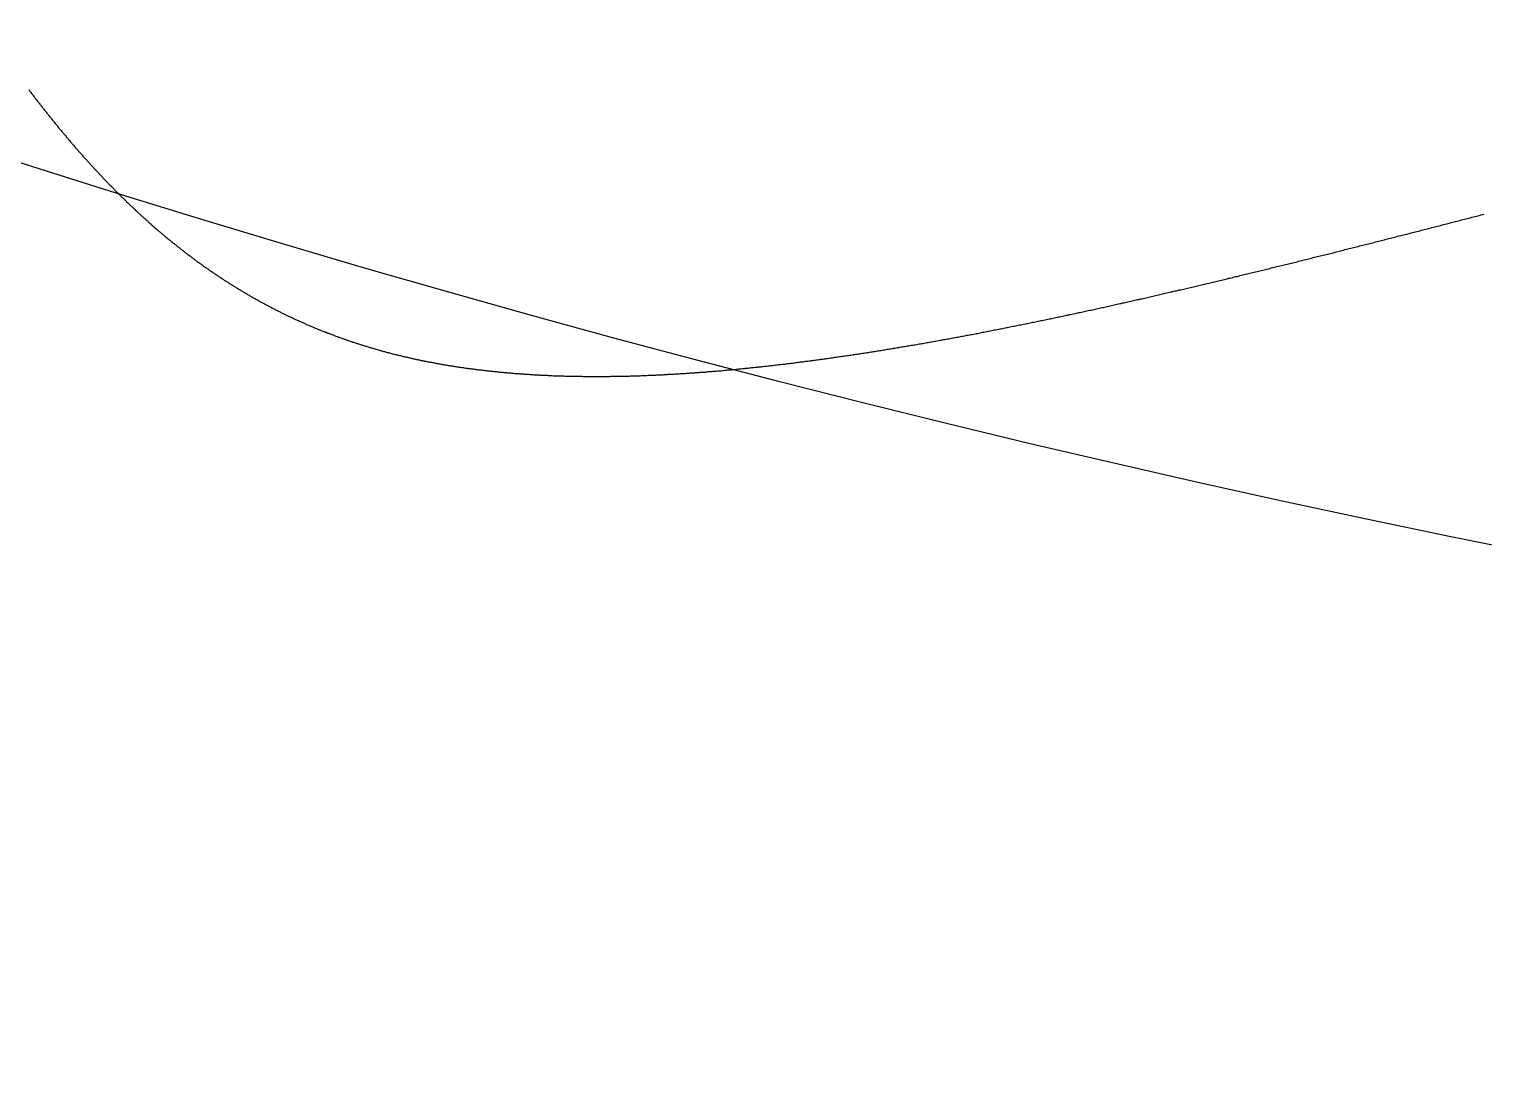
# Model space of a CAD drawing. Header units: millimetres. Extents: x 88 to 97873, y 32 to 55088.
# Drawn here: x 48643.926 to 48645.123, y 5017.382 to 5018.236 of the extents above; entities that cross this region are included whole.
import ezdxf

# ---------------------------------------------------------------- set-up
doc = ezdxf.new("R2010")
doc.units = ezdxf.units.MM
doc.header["$LTSCALE"] = 0.3

msp = doc.modelspace()

# ---------------------------------------------------------------- hatches: boundary and pattern name
h = msp.add_hatch()
h.set_pattern_fill('ANSI35', color=256, scale=20, angle=43)
h.paths.add_polyline_path([(48635.9824, 5029.0009, -1), (48658.8105, 5029.0009, -0.330565), (48650.7015, 5018.0758), (48650.7465, 5018.1201), (48650.7874, 5018.1683), (48650.8246, 5018.2187), (48650.8591, 5018.2706), (48650.8916, 5018.3237), (48650.9225, 5018.3773), (48650.9519, 5018.4301), (48650.9796, 5018.4812), (48651.0033, 5018.5256), (48651.0498, 5018.6129), (48651.0837, 5018.6766), (48651.1164, 5018.7384), (48651.1485, 5018.7995), (48651.1799, 5018.86), (48651.2109, 5018.9204), (48651.2415, 5018.9807), (48651.2717, 5019.041), (48651.3015, 5019.1016), (48651.3309, 5019.1625), (48651.3598, 5019.2235), (48651.3881, 5019.2845), (48651.4157, 5019.3455), (48651.4428, 5019.4069), (48651.4693, 5019.4687), (48651.4952, 5019.5309), (48651.5203, 5019.5933), (48651.5446, 5019.656), (48651.5678, 5019.7185), (48651.5901, 5019.7813), (48651.6115, 5019.8444), (48651.6319, 5019.908), (48651.6513, 5019.9716), (48651.6697, 5020.0353), (48651.6871, 5020.0994), (48651.7036, 5020.1632), (48651.7191, 5020.2269), (48651.7337, 5020.2905), (48651.7476, 5020.3547), (48651.761, 5020.4198), (48651.7737, 5020.4849), (48651.7857, 5020.5502), (48651.7971, 5020.6155), (48651.808, 5020.681), (48651.8184, 5020.7465), (48651.8283, 5020.812), (48651.8378, 5020.8775), (48651.8469, 5020.9429), (48651.8557, 5021.0082), (48651.864, 5021.0732), (48651.8721, 5021.1379), (48651.8801, 5021.2035), (48651.8881, 5021.2718), (48651.8958, 5021.34), (48651.9032, 5021.4086), (48651.9101, 5021.4763), (48651.9166, 5021.5439), (48651.9226, 5021.6113), (48651.9281, 5021.6784), (48651.933, 5021.746), (48651.9374, 5021.8142), (48651.9411, 5021.8827), (48651.9441, 5021.9503), (48651.9463, 5022.017), (48651.9477, 5022.0838), (48651.9482, 5022.1505), (48651.9479, 5022.2183), (48651.9464, 5022.287), (48651.9439, 5022.3554), (48651.9403, 5022.4233), (48651.9353, 5022.4907), (48651.929, 5022.5585), (48651.9211, 5022.6266), (48651.9117, 5022.6939), (48651.9004, 5022.7611), (48651.8872, 5022.8282), (48651.8721, 5022.8938), (48651.8548, 5022.9591), (48651.835, 5023.0235), (48651.8126, 5023.0871), (48651.787, 5023.1504), (48651.7583, 5023.2122), (48651.7263, 5023.2723), (48651.6908, 5023.3301), (48651.6521, 5023.3848), (48651.6101, 5023.4366), (48651.5651, 5023.4856), (48651.5171, 5023.5317), (48651.4669, 5023.5744), (48651.415, 5023.6141), (48651.3605, 5023.6513), (48651.3045, 5023.6857), (48651.2472, 5023.7175), (48651.1887, 5023.7468), (48651.1292, 5023.7739), (48651.068, 5023.7992), (48651.006, 5023.8224), (48650.9435, 5023.8437), (48650.8806, 5023.8633), (48650.8175, 5023.8813), (48650.7531, 5023.898), (48650.6887, 5023.9133), (48650.6244, 5023.9272), (48650.5592, 5023.9402), (48650.4942, 5023.952), (48650.4296, 5023.9628), (48650.3643, 5023.9729), (48650.2984, 5023.9822), (48650.2331, 5023.9906), (48650.1685, 5023.9983), (48650.1035, 5024.0055), (48650.0381, 5024.0122), (48649.9724, 5024.0184), (48649.9065, 5024.0242), (48649.8415, 5024.0296), (48649.7759, 5024.0347), (48649.7092, 5024.0395), (48649.6426, 5024.0441), (48649.5759, 5024.0485), (48649.5091, 5024.0525), (48649.4422, 5024.0563), (48649.3752, 5024.0599), (48649.3081, 5024.0632), (48649.2409, 5024.0664), (48649.1736, 5024.0693), (48649.1063, 5024.0719), (48649.0388, 5024.0744), (48648.9713, 5024.0767), (48648.9037, 5024.0788), (48648.8373, 5024.0807), (48648.772, 5024.0824), (48648.7066, 5024.084), (48648.6412, 5024.0854), (48648.5757, 5024.0866), (48648.5102, 5024.0878), (48648.4446, 5024.0888), (48648.379, 5024.0897), (48648.3133, 5024.0905), (48648.2476, 5024.0911), (48648.1819, 5024.0917), (48648.1161, 5024.0922), (48648.0503, 5024.0927), (48647.9845, 5024.093), (48647.9498, 5024.0932), (48647.9474, 5024.0932), (48647.9449, 5024.0932), (48647.9425, 5024.0932), (48647.94, 5024.0932), (48647.9376, 5024.0932), (48647.9352, 5024.0932), (48647.9327, 5024.0932), (48647.9303, 5024.0932), (48647.9278, 5024.0932), (48647.9254, 5024.0933), (48647.9229, 5024.0933), (48647.9205, 5024.0933), (48647.9181, 5024.0933), (48647.9156, 5024.0933), (48647.9132, 5024.0933), (48647.9107, 5024.0933), (48647.9083, 5024.0933), (48647.9059, 5024.0933), (48647.9034, 5024.0933), (48647.901, 5024.0933), (48647.8985, 5024.0934), (48647.8961, 5024.0934), (48647.8937, 5024.0934), (48647.8912, 5024.0934), (48647.8888, 5024.0934), (48647.8863, 5024.0934), (48647.8839, 5024.0934), (48647.8815, 5024.0934), (48647.879, 5024.0934), (48647.8766, 5024.0934), (48647.8741, 5024.0934), (48647.8717, 5024.0934), (48647.8692, 5024.0935), (48647.8668, 5024.0935), (48647.8644, 5024.0935), (48647.8619, 5024.0935), (48647.8595, 5024.0935), (48647.857, 5024.0935), (48647.8546, 5024.0935), (48647.8522, 5024.0935), (48647.8497, 5024.0935), (48647.8473, 5024.0935), (48647.8448, 5024.0935), (48647.8424, 5024.0935), (48647.8399, 5024.0935), (48647.8375, 5024.0935), (48647.8351, 5024.0936), (48647.8326, 5024.0936), (48647.8302, 5024.0936), (48647.8277, 5024.0936), (48647.8253, 5024.0936), (48647.8229, 5024.0936), (48647.8204, 5024.0936), (48647.818, 5024.0936), (48647.8155, 5024.0936), (48647.8131, 5024.0936), (48647.8106, 5024.0936), (48647.8082, 5024.0936), (48647.8058, 5024.0936), (48647.8033, 5024.0936), (48647.8009, 5024.0936), (48647.7984, 5024.0936), (48647.796, 5024.0937), (48647.7936, 5024.0937), (48647.7911, 5024.0937), (48647.7887, 5024.0937), (48647.7862, 5024.0937), (48647.7838, 5024.0937), (48647.7813, 5024.0937), (48647.7789, 5024.0937), (48647.7765, 5024.0937), (48647.774, 5024.0937), (48647.7716, 5024.0937), (48647.7691, 5024.0937), (48647.7667, 5024.0937), (48647.7642, 5024.0937), (48647.7618, 5024.0937), (48647.7594, 5024.0937), (48647.7569, 5024.0937), (48647.7545, 5024.0937), (48647.752, 5024.0937), (48647.7496, 5024.0937), (48647.7471, 5024.0938), (48647.7447, 5024.0938), (48647.7423, 5024.0938), (48647.7398, 5024.0938), (48647.7374, 5024.0938), (48647.7349, 5024.0938), (48647.7325, 5024.0938), (48647.73, 5024.0938), (48647.7276, 5024.0938), (48647.7252, 5024.0938), (48647.7227, 5024.0938), (48647.7203, 5024.0938), (48647.7178, 5024.0938), (48647.7154, 5024.0938), (48647.7129, 5024.0938), (48647.7105, 5024.0938), (48647.7081, 5024.0938), (48647.7056, 5024.0938), (48647.7032, 5024.0938), (48647.7007, 5024.0938), (48647.6983, 5024.0938), (48647.6958, 5024.0938), (48647.6934, 5024.0938), (48647.691, 5024.0938), (48647.6885, 5024.0938), (48647.6861, 5024.0938), (48647.6836, 5024.0938), (48647.6812, 5024.0939), (48647.6787, 5024.0939), (48647.6763, 5024.0939), (48647.6739, 5024.0939), (48647.6714, 5024.0939), (48647.669, 5024.0939), (48647.6665, 5024.0939), (48647.6641, 5024.0939), (48647.6616, 5024.0939), (48647.6592, 5024.0939), (48647.6568, 5024.0939), (48647.6543, 5024.0939), (48647.6519, 5024.0939), (48647.6494, 5024.0939), (48647.647, 5024.0939), (48647.6445, 5024.0939), (48647.6421, 5024.0939), (48647.6396, 5024.0939), (48647.6372, 5024.0939), (48647.6348, 5024.0939), (48647.6323, 5024.0939), (48647.6299, 5024.0939), (48647.6274, 5024.0939), (48647.625, 5024.0939), (48647.6225, 5024.0939), (48647.6201, 5024.0939), (48647.6177, 5024.0939), (48647.6152, 5024.0939), (48647.6128, 5024.0939), (48647.6103, 5024.0939), (48647.6079, 5024.0939), (48647.6054, 5024.0939), (48647.603, 5024.0939), (48647.6006, 5024.0939), (48647.5981, 5024.0939), (48647.5957, 5024.0939), (48647.5932, 5024.0939), (48647.5908, 5024.0939), (48647.5883, 5024.0939), (48647.5859, 5024.0939), (48647.5834, 5024.0939), (48647.581, 5024.0939), (48647.5786, 5024.0939), (48647.5761, 5024.0939), (48647.5737, 5024.0939), (48647.5712, 5024.0939), (48647.5688, 5024.0939), (48647.5663, 5024.0939), (48647.5639, 5024.094), (48647.5614, 5024.094), (48647.559, 5024.094), (48647.5566, 5024.094), (48647.5541, 5024.094), (48647.5517, 5024.094), (48647.5492, 5024.094), (48647.5468, 5024.094), (48647.5443, 5024.094), (48647.5419, 5024.094), (48647.5395, 5024.094), (48647.537, 5024.094), (48647.5346, 5024.094), (48647.5321, 5024.094), (48647.5297, 5024.094), (48647.5272, 5024.094), (48647.5248, 5024.094), (48647.5223, 5024.094), (48647.5199, 5024.094), (48647.5175, 5024.094), (48647.515, 5024.094), (48647.5126, 5024.094), (48647.5101, 5024.094), (48647.5077, 5024.094), (48647.5052, 5024.094), (48647.5028, 5024.094), (48647.5003, 5024.094), (48647.4979, 5024.094), (48647.4955, 5024.094), (48647.493, 5024.094), (48647.4906, 5024.094), (48647.4881, 5024.094), (48647.4857, 5024.094), (48647.4832, 5024.094), (48647.4808, 5024.094), (48647.4783, 5024.094), (48647.4759, 5024.094), (48647.4735, 5024.094), (48647.471, 5024.094), (48647.4686, 5024.094), (48647.4661, 5024.094), (48647.4637, 5024.094), (48647.4612, 5024.094), (48647.4588, 5024.094), (48647.4563, 5024.094), (48647.4539, 5024.094), (48647.4515, 5024.094), (48647.449, 5024.094), (48647.4466, 5024.094), (48647.4441, 5024.094), (48647.4417, 5024.094), (48647.4392, 5024.094), (48647.4368, 5024.094), (48647.4343, 5024.094), (48647.4319, 5024.094), (48647.4295, 5024.094), (48647.427, 5024.094), (48647.4246, 5024.094), (48647.4221, 5024.094), (48647.4197, 5024.094), (48647.4172, 5024.094), (48647.4148, 5024.094), (48647.4124, 5024.094), (48647.4099, 5024.094), (48647.4075, 5024.094), (48647.405, 5024.094), (48647.4026, 5024.094), (48647.4001, 5024.094), (48647.3977, 5024.094), (48647.3952, 5024.094), (48647.3928, 5024.094), (48647.3904, 5024.094), (48647.3879, 5024.094), (48647.3855, 5024.094), (48647.383, 5024.094), (48647.3806, 5024.094), (48647.3781, 5024.094), (48647.3757, 5024.094), (48647.3732, 5024.094), (48647.3708, 5024.094), (48647.3684, 5024.094), (48647.3659, 5024.094), (48647.3635, 5024.094), (48647.361, 5024.094), (48647.3586, 5024.094), (48647.3561, 5024.094), (48647.3537, 5024.094), (48647.3512, 5024.094), (48647.3488, 5024.094), (48647.3464, 5024.094), (48647.3439, 5024.094), (48647.3415, 5024.094), (48647.339, 5024.094), (48647.3366, 5024.094), (48647.3341, 5024.094), (48647.3317, 5024.094), (48647.3292, 5024.094), (48647.3268, 5024.094), (48647.3244, 5024.094), (48647.3219, 5024.094), (48647.3195, 5024.094), (48647.317, 5024.094), (48647.3146, 5024.094), (48647.3121, 5024.094), (48647.3097, 5024.094), (48647.3072, 5024.094), (48647.3048, 5024.094), (48647.3024, 5024.094), (48647.2999, 5024.094), (48647.2975, 5024.094), (48647.295, 5024.094), (48647.2926, 5024.094), (48647.2901, 5024.094), (48647.2877, 5024.094), (48647.2852, 5024.094), (48647.2828, 5024.094), (48647.2804, 5024.094), (48647.2779, 5024.094), (48647.2755, 5024.094), (48647.273, 5024.094), (48647.2706, 5024.094), (48647.2681, 5024.094), (48647.2657, 5024.094), (48647.2632, 5024.094), (48647.2608, 5024.094), (48647.2584, 5024.094), (48647.2559, 5024.094), (48647.2535, 5024.094), (48647.251, 5024.094), (48647.2486, 5024.094), (48647.2461, 5024.094), (48647.2437, 5024.094), (48647.2412, 5024.094), (48647.2388, 5024.094), (48647.2364, 5024.094), (48647.2339, 5024.094), (48647.2315, 5024.094), (48647.229, 5024.094), (48647.2266, 5024.094), (48647.2241, 5024.094), (48647.2217, 5024.094), (48647.2192, 5024.094), (48647.2168, 5024.094), (48647.2144, 5024.094), (48647.2119, 5024.094), (48647.2095, 5024.094), (48647.207, 5024.094), (48647.2046, 5024.094), (48647.2021, 5024.094), (48647.1997, 5024.094), (48647.1972, 5024.094), (48647.1948, 5024.094), (48647.1924, 5024.094), (48647.1899, 5024.094), (48647.1875, 5024.094), (48647.185, 5024.094), (48647.1826, 5024.094), (48647.1801, 5024.094), (48647.1777, 5024.094), (48647.1753, 5024.094), (48647.1728, 5024.094), (48647.1704, 5024.094), (48647.1679, 5024.094), (48647.1655, 5024.094), (48647.163, 5024.094), (48647.1606, 5024.0939), (48647.1581, 5024.0939), (48647.1557, 5024.0939), (48647.1533, 5024.0939), (48647.1508, 5024.0939), (48647.1484, 5024.0939), (48647.1459, 5024.0939), (48647.1435, 5024.0939), (48647.141, 5024.0939), (48647.1386, 5024.0939), (48647.1361, 5024.0939), (48647.1337, 5024.0939), (48647.1313, 5024.0939), (48647.1288, 5024.0939), (48647.1264, 5024.0939), (48647.1239, 5024.0939), (48647.1215, 5024.0939), (48647.119, 5024.0939), (48647.1166, 5024.0939), (48647.1142, 5024.0939), (48647.1117, 5024.0939), (48647.1093, 5024.0939), (48647.1068, 5024.0939), (48647.1044, 5024.0939), (48647.1019, 5024.0939), (48647.0995, 5024.0939), (48647.097, 5024.0939), (48647.0946, 5024.0939), (48647.0922, 5024.0939), (48647.0897, 5024.0939), (48647.0873, 5024.0939), (48647.0848, 5024.0939), (48647.0824, 5024.0939), (48647.0799, 5024.0939), (48647.0775, 5024.0939), (48647.0751, 5024.0939), (48647.0726, 5024.0939), (48647.0702, 5024.0939), (48647.0677, 5024.0939), (48647.0653, 5024.0939), (48647.0628, 5024.0939), (48647.0604, 5024.0939), (48647.058, 5024.0939), (48647.0555, 5024.0939), (48647.0531, 5024.0939), (48647.0506, 5024.0939), (48647.0482, 5024.0939), (48647.0457, 5024.0939), (48647.0433, 5024.0938), (48647.0409, 5024.0938), (48647.0384, 5024.0938), (48647.036, 5024.0938), (48647.0335, 5024.0938), (48647.0311, 5024.0938), (48647.0286, 5024.0938), (48647.0262, 5024.0938), (48647.0237, 5024.0938), (48647.0213, 5024.0938), (48647.0189, 5024.0938), (48647.0164, 5024.0938), (48647.014, 5024.0938), (48647.0115, 5024.0938), (48647.0091, 5024.0938), (48647.0066, 5024.0938), (48647.0042, 5024.0938), (48647.0018, 5024.0938), (48646.9993, 5024.0938), (48646.9969, 5024.0938), (48646.9944, 5024.0938), (48646.992, 5024.0938), (48646.9895, 5024.0938), (48646.9871, 5024.0938), (48646.9847, 5024.0938), (48646.9822, 5024.0938), (48646.9798, 5024.0938), (48646.9773, 5024.0937), (48646.9749, 5024.0937), (48646.9725, 5024.0937), (48646.97, 5024.0937), (48646.9676, 5024.0937), (48646.9651, 5024.0937), (48646.9627, 5024.0937), (48646.9602, 5024.0937), (48646.9578, 5024.0937), (48646.9554, 5024.0937), (48646.9529, 5024.0937), (48646.9505, 5024.0937), (48646.948, 5024.0937), (48646.9456, 5024.0937), (48646.9431, 5024.0937), (48646.9407, 5024.0937), (48646.9383, 5024.0937), (48646.9358, 5024.0937), (48646.9334, 5024.0937), (48646.9309, 5024.0937), (48646.9285, 5024.0936), (48646.926, 5024.0936), (48646.9236, 5024.0936), (48646.9212, 5024.0936), (48646.9187, 5024.0936), (48646.9163, 5024.0936), (48646.9138, 5024.0936), (48646.9114, 5024.0936), (48646.909, 5024.0936), (48646.9065, 5024.0936), (48646.9041, 5024.0936), (48646.9016, 5024.0936), (48646.8992, 5024.0936), (48646.8967, 5024.0936), (48646.8943, 5024.0936), (48646.8919, 5024.0936), (48646.8894, 5024.0935), (48646.887, 5024.0935), (48646.8845, 5024.0935), (48646.8821, 5024.0935), (48646.8797, 5024.0935), (48646.8772, 5024.0935), (48646.8748, 5024.0935), (48646.8723, 5024.0935), (48646.8699, 5024.0935), (48646.8674, 5024.0935), (48646.865, 5024.0935), (48646.8626, 5024.0935), (48646.8601, 5024.0935), (48646.8577, 5024.0935), (48646.8552, 5024.0934), (48646.8528, 5024.0934), (48646.8504, 5024.0934), (48646.8479, 5024.0934), (48646.8455, 5024.0934), (48646.843, 5024.0934), (48646.8406, 5024.0934), (48646.8381, 5024.0934), (48646.8357, 5024.0934), (48646.8333, 5024.0934), (48646.8308, 5024.0934), (48646.8284, 5024.0934), (48646.8259, 5024.0933), (48646.8235, 5024.0933), (48646.8211, 5024.0933), (48646.8186, 5024.0933), (48646.8162, 5024.0933), (48646.8137, 5024.0933), (48646.8113, 5024.0933), (48646.8089, 5024.0933), (48646.8064, 5024.0933), (48646.7704, 5024.0931), (48646.7021, 5024.0928), (48646.6339, 5024.0924), (48646.5657, 5024.0919), (48646.4975, 5024.0913), (48646.4294, 5024.0906), (48646.3613, 5024.0898), (48646.2932, 5024.0889), (48646.2252, 5024.0879), (48646.1573, 5024.0867), (48646.0894, 5024.0854), (48646.0215, 5024.084), (48645.9537, 5024.0824), (48645.886, 5024.0806), (48645.8184, 5024.0787), (48645.7508, 5024.0766), (48645.6833, 5024.0743), (48645.6158, 5024.0718), (48645.5485, 5024.0691), (48645.4812, 5024.0661), (48645.4141, 5024.063), (48645.347, 5024.0597), (48645.28, 5024.0561), (48645.2131, 5024.0522), (48645.1463, 5024.0482), (48645.0796, 5024.0438), (48645.013, 5024.0392), (48644.945, 5024.0342), (48644.8759, 5024.0288), (48644.8075, 5024.0231), (48644.7392, 5024.017), (48644.6713, 5024.0104), (48644.6036, 5024.0034), (48644.5364, 5023.9958), (48644.4697, 5023.9876), (48644.4022, 5023.9786), (48644.3343, 5023.9686), (48644.2671, 5023.9579), (48644.2007, 5023.9463), (48644.1339, 5023.9336), (48644.067, 5023.9197), (48644.0011, 5023.9046), (48643.9352, 5023.8882), (48643.8696, 5023.8701), (48643.8042, 5023.8504), (48643.7393, 5023.8289), (48643.676, 5023.8058), (48643.6133, 5023.7806), (48643.5516, 5023.7531), (48643.4909, 5023.7234), (48643.4315, 5023.691), (48643.3736, 5023.6559), (48643.3173, 5023.6179), (48643.2636, 5023.5773), (48643.2126, 5023.5341), (48643.1645, 5023.4882), (48643.1192, 5023.4394), (48643.0771, 5023.3877), (48643.0387, 5023.3339), (48643.0039, 5023.278), (48642.9725, 5023.2199), (48642.9442, 5023.1603), (48642.9189, 5023.0992), (48642.8964, 5023.037), (48642.8765, 5022.9738), (48642.8589, 5022.91), (48642.8436, 5022.8457), (48642.8303, 5022.7811), (48642.8188, 5022.7164), (48642.8092, 5022.6517), (48642.8009, 5022.5861), (48642.7941, 5022.5197), (48642.7887, 5022.4537), (48642.7846, 5022.3882), (48642.7816, 5022.3224), (48642.7797, 5022.2561), (48642.7788, 5022.1896), (48642.7788, 5022.1229), (48642.7797, 5022.0562), (48642.7815, 5021.9894), (48642.784, 5021.9228), (48642.7872, 5021.8563), (48642.791, 5021.7902), (48642.7954, 5021.7245), (48642.8004, 5021.6593), (48642.8058, 5021.5936), (48642.8118, 5021.5274), (48642.8182, 5021.4622), (48642.825, 5021.3968), (48642.8321, 5021.3315), (48642.8393, 5021.2675), (48642.8471, 5021.2015), (48642.8553, 5021.134), (48642.8637, 5021.0665), (48642.8724, 5020.9998), (48642.8814, 5020.9329), (48642.8907, 5020.866), (48642.9005, 5020.7991), (48642.9107, 5020.7322), (48642.9214, 5020.6655), (48642.9327, 5020.5988), (48642.9445, 5020.5324), (48642.9569, 5020.466), (48642.9699, 5020.3999), (48642.9837, 5020.3339), (48642.9983, 5020.268), (48643.0136, 5020.2028), (48643.0297, 5020.1382), (48643.0467, 5020.0735), (48643.0647, 5020.0092), (48643.0836, 5019.9452), (48643.1035, 5019.8812), (48643.1243, 5019.8179), (48643.1461, 5019.7549), (48643.1685, 5019.6929), (48643.1917, 5019.6315), (48643.2158, 5019.5702), (48643.2407, 5019.5091), (48643.2663, 5019.4483), (48643.2925, 5019.3878), (48643.3192, 5019.3277), (48643.3464, 5019.2681), (48643.3739, 5019.209), (48643.402, 5019.15), (48643.4306, 5019.0911), (48643.4596, 5019.0323), (48643.4888, 5018.9739), (48643.5183, 5018.9158), (48643.5479, 5018.8583), (48643.5774, 5018.8015), (48643.6071, 5018.7449), (48643.6364, 5018.6895), (48643.6645, 5018.6365), (48643.6802, 5018.607), (48643.6807, 5018.6061), (48643.6812, 5018.6051), (48643.6818, 5018.6041), (48643.7131, 5018.5453), (48643.7512, 5018.4741), (48643.7865, 5018.4092), (48643.822, 5018.3464), (48643.8585, 5018.2853), (48643.897, 5018.2261), (48643.9384, 5018.1695), (48643.9832, 5018.1169), (48643.9952, 5018.1053, -0.328122)])

# ---------------------------------------------------------------- linework, layer by layer
msp.add_lwpolyline([(48643.926, 5018.1867), (48643.9265, 5018.1861), (48643.9269, 5018.1854), (48643.9274, 5018.1848), (48643.9279, 5018.1842), (48643.9284, 5018.1835), (48643.9289, 5018.1829), (48643.9293, 5018.1823), (48643.9298, 5018.1816), (48643.9303, 5018.181), (48643.9308, 5018.1804), (48643.9313, 5018.1797), (48643.9317, 5018.1791), (48643.9322, 5018.1785), (48643.9327, 5018.1779), (48643.9332, 5018.1772), (48643.9337, 5018.1766), (48643.9342, 5018.176), (48643.9346, 5018.1754), (48643.9351, 5018.1747), (48643.9356, 5018.1741), (48643.9361, 5018.1735), (48643.9366, 5018.1729), (48643.9371, 5018.1722), (48643.9376, 5018.1716), (48643.938, 5018.171), (48643.9385, 5018.1704), (48643.939, 5018.1698), (48643.9395, 5018.1692), (48643.94, 5018.1685), (48643.9405, 5018.1679), (48643.941, 5018.1673), (48643.9414, 5018.1667), (48643.9419, 5018.1661), (48643.9424, 5018.1655), (48643.9429, 5018.1649), (48643.9434, 5018.1643), (48643.9439, 5018.1636), (48643.9444, 5018.163), (48643.9449, 5018.1624), (48643.9454, 5018.1618), (48643.9458, 5018.1612), (48643.9463, 5018.1606), (48643.9468, 5018.16), (48643.9473, 5018.1594), (48643.9478, 5018.1588), (48643.9483, 5018.1582), (48643.9488, 5018.1576), (48643.9493, 5018.157), (48643.9498, 5018.1564), (48643.9503, 5018.1558), (48643.9507, 5018.1552), (48643.9512, 5018.1546), (48643.9517, 5018.154), (48643.9522, 5018.1534), (48643.9527, 5018.1528), (48643.9532, 5018.1522), (48643.9537, 5018.1516), (48643.9542, 5018.151), (48643.9547, 5018.1504), (48643.9552, 5018.1498), (48643.9557, 5018.1493), (48643.9562, 5018.1487), (48643.9567, 5018.1481), (48643.9572, 5018.1475), (48643.9577, 5018.1469), (48643.9582, 5018.1463), (48643.9587, 5018.1457), (48643.9591, 5018.1451), (48643.9596, 5018.1446), (48643.9601, 5018.144), (48643.9606, 5018.1434), (48643.9611, 5018.1428), (48643.9616, 5018.1422), (48643.9621, 5018.1417), (48643.9626, 5018.1411), (48643.9631, 5018.1405), (48643.9636, 5018.1399), (48643.9641, 5018.1393), (48643.9646, 5018.1388), (48643.9651, 5018.1382), (48643.9656, 5018.1376), (48643.9661, 5018.137), (48643.9666, 5018.1365), (48643.9671, 5018.1359), (48643.9676, 5018.1353), (48643.9681, 5018.1348), (48643.9686, 5018.1342), (48643.9691, 5018.1336), (48643.9696, 5018.1331), (48643.9701, 5018.1325), (48643.9706, 5018.1319), (48643.9711, 5018.1314), (48643.9716, 5018.1308), (48643.9721, 5018.1302), (48643.9727, 5018.1297), (48643.9732, 5018.1291), (48643.9737, 5018.1285), (48643.9742, 5018.128), (48643.9747, 5018.1274), (48643.9752, 5018.1269), (48643.9757, 5018.1263), (48643.9762, 5018.1257), (48643.9767, 5018.1252), (48643.9772, 5018.1246), (48643.9777, 5018.1241), (48643.9782, 5018.1235), (48643.9787, 5018.123), (48643.9792, 5018.1224), (48643.9797, 5018.1219), (48643.9802, 5018.1213), (48643.9808, 5018.1208), (48643.9813, 5018.1202), (48643.9818, 5018.1197), (48643.9823, 5018.1191), (48643.9828, 5018.1186), (48643.9833, 5018.118), (48643.9838, 5018.1175), (48643.9843, 5018.1169), (48643.9848, 5018.1164), (48643.9853, 5018.1158), (48643.9859, 5018.1153), (48643.9864, 5018.1148), (48643.9869, 5018.1142), (48643.9874, 5018.1137), (48643.9879, 5018.1131), (48643.9884, 5018.1126), (48643.9889, 5018.1121), (48643.9895, 5018.1115), (48643.99, 5018.111), (48643.9905, 5018.1105), (48643.991, 5018.1099), (48643.9915, 5018.1094), (48643.992, 5018.1089), (48643.9925, 5018.1083), (48643.9931, 5018.1078), (48643.9936, 5018.1073), (48643.9941, 5018.1067), (48643.9946, 5018.1062), (48643.9951, 5018.1057), (48643.9957, 5018.1052), (48643.9962, 5018.1046), (48643.9967, 5018.1041), (48643.9972, 5018.1036), (48643.9977, 5018.1031), (48643.9983, 5018.1025), (48643.9988, 5018.102), (48643.9993, 5018.1015), (48643.9998, 5018.101), (48644.0003, 5018.1005), (48644.0009, 5018.0999), (48644.0014, 5018.0994), (48644.0019, 5018.0989), (48644.0024, 5018.0984), (48644.003, 5018.0979), (48644.0035, 5018.0974), (48644.004, 5018.0969), (48644.0045, 5018.0963), (48644.0051, 5018.0958), (48644.0056, 5018.0953), (48644.0061, 5018.0948), (48644.0066, 5018.0943), (48644.0072, 5018.0938), (48644.0077, 5018.0933), (48644.0082, 5018.0928), (48644.0087, 5018.0923), (48644.0093, 5018.0918), (48644.0098, 5018.0913), (48644.0103, 5018.0908), (48644.0109, 5018.0903), (48644.0114, 5018.0898), (48644.0119, 5018.0893), (48644.0124, 5018.0888), (48644.013, 5018.0883), (48644.0135, 5018.0878), (48644.014, 5018.0873), (48644.0146, 5018.0868), (48644.0151, 5018.0863), (48644.0156, 5018.0858), (48644.0162, 5018.0853), (48644.0167, 5018.0848), (48644.0172, 5018.0843), (48644.0178, 5018.0838), (48644.0183, 5018.0833), (48644.0188, 5018.0828), (48644.0194, 5018.0823), (48644.0199, 5018.0819), (48644.0204, 5018.0814), (48644.021, 5018.0809), (48644.0215, 5018.0804), (48644.0221, 5018.0799), (48644.0226, 5018.0794), (48644.0231, 5018.0789), (48644.0237, 5018.0785), (48644.0242, 5018.078), (48644.0247, 5018.0775), (48644.0253, 5018.077), (48644.0258, 5018.0765), (48644.0264, 5018.0761), (48644.0269, 5018.0756), (48644.0275, 5018.0751), (48644.028, 5018.0746), (48644.0285, 5018.0742), (48644.0291, 5018.0737), (48644.0296, 5018.0732), (48644.0302, 5018.0727), (48644.0307, 5018.0723), (48644.0313, 5018.0718), (48644.0318, 5018.0713), (48644.0323, 5018.0709), (48644.0329, 5018.0704), (48644.0334, 5018.0699), (48644.034, 5018.0695), (48644.0345, 5018.069), (48644.0351, 5018.0685), (48644.0356, 5018.0681), (48644.0362, 5018.0676), (48644.0367, 5018.0671), (48644.0373, 5018.0667), (48644.0378, 5018.0662), (48644.0384, 5018.0658), (48644.0389, 5018.0653), (48644.0395, 5018.0648), (48644.04, 5018.0644), (48644.0406, 5018.0639), (48644.0411, 5018.0635), (48644.0417, 5018.063), (48644.0422, 5018.0626), (48644.0428, 5018.0621), (48644.0433, 5018.0617), (48644.0439, 5018.0612), (48644.0445, 5018.0608), (48644.045, 5018.0603), (48644.0456, 5018.0599), (48644.0461, 5018.0594), (48644.0467, 5018.059), (48644.0472, 5018.0585), (48644.0478, 5018.0581), (48644.0484, 5018.0576), (48644.0489, 5018.0572), (48644.0495, 5018.0568), (48644.05, 5018.0563), (48644.0506, 5018.0559), (48644.0511, 5018.0554), (48644.0517, 5018.055), (48644.0523, 5018.0546), (48644.0528, 5018.0541), (48644.0534, 5018.0537), (48644.054, 5018.0533), (48644.0545, 5018.0528), (48644.0551, 5018.0524), (48644.0556, 5018.052), (48644.0562, 5018.0515), (48644.0568, 5018.0511), (48644.0573, 5018.0507), (48644.0579, 5018.0502), (48644.0585, 5018.0498), (48644.059, 5018.0494), (48644.0596, 5018.049), (48644.0602, 5018.0485), (48644.0607, 5018.0481), (48644.0613, 5018.0477), (48644.0619, 5018.0473), (48644.0625, 5018.0468), (48644.063, 5018.0464), (48644.0636, 5018.046), (48644.0642, 5018.0456), (48644.0647, 5018.0452), (48644.0653, 5018.0447), (48644.0659, 5018.0443), (48644.0665, 5018.0439), (48644.067, 5018.0435), (48644.0676, 5018.0431), (48644.0682, 5018.0427), (48644.0688, 5018.0423), (48644.0693, 5018.0418), (48644.0699, 5018.0414), (48644.0705, 5018.041), (48644.0711, 5018.0406), (48644.0716, 5018.0402), (48644.0722, 5018.0398), (48644.0728, 5018.0394), (48644.0734, 5018.039), (48644.074, 5018.0386), (48644.0745, 5018.0382), (48644.0751, 5018.0378), (48644.0757, 5018.0374), (48644.0763, 5018.037), (48644.0769, 5018.0366), (48644.0775, 5018.0362), (48644.078, 5018.0358), (48644.0786, 5018.0354), (48644.0792, 5018.035), (48644.0798, 5018.0346), (48644.0804, 5018.0342), (48644.081, 5018.0338), (48644.0815, 5018.0334), (48644.0821, 5018.033), (48644.0827, 5018.0326), (48644.0833, 5018.0322), (48644.0839, 5018.0319), (48644.0845, 5018.0315), (48644.0851, 5018.0311), (48644.0857, 5018.0307), (48644.0863, 5018.0303), (48644.0869, 5018.0299), (48644.0874, 5018.0295), (48644.088, 5018.0292), (48644.0886, 5018.0288), (48644.0892, 5018.0284), (48644.0898, 5018.028), (48644.0904, 5018.0276), (48644.091, 5018.0273), (48644.0916, 5018.0269), (48644.0922, 5018.0265), (48644.0928, 5018.0261), (48644.0934, 5018.0257), (48644.094, 5018.0254), (48644.0946, 5018.025), (48644.0952, 5018.0246), (48644.0958, 5018.0243), (48644.0964, 5018.0239), (48644.097, 5018.0235), (48644.0976, 5018.0231), (48644.0982, 5018.0228), (48644.0988, 5018.0224), (48644.0994, 5018.022), (48644.1, 5018.0217), (48644.1006, 5018.0213), (48644.1012, 5018.021), (48644.1018, 5018.0206), (48644.1024, 5018.0202), (48644.103, 5018.0199), (48644.1036, 5018.0195), (48644.1042, 5018.0192), (48644.1048, 5018.0188), (48644.1055, 5018.0184), (48644.1061, 5018.0181), (48644.1067, 5018.0177), (48644.1073, 5018.0174), (48644.1079, 5018.017), (48644.1085, 5018.0167), (48644.1091, 5018.0163), (48644.1097, 5018.016), (48644.1103, 5018.0156), (48644.111, 5018.0153), (48644.1116, 5018.0149), (48644.1122, 5018.0146), (48644.1128, 5018.0142), (48644.1134, 5018.0139), (48644.114, 5018.0135), (48644.1147, 5018.0132), (48644.1153, 5018.0129), (48644.1159, 5018.0125), (48644.1165, 5018.0122), (48644.1171, 5018.0118), (48644.1177, 5018.0115), (48644.1184, 5018.0112), (48644.119, 5018.0108), (48644.1196, 5018.0105), (48644.1202, 5018.0101), (48644.1209, 5018.0098), (48644.1215, 5018.0095), (48644.1221, 5018.0091), (48644.1227, 5018.0088), (48644.1234, 5018.0085), (48644.124, 5018.0082), (48644.1246, 5018.0078), (48644.1252, 5018.0075), (48644.1259, 5018.0072), (48644.1265, 5018.0068), (48644.1271, 5018.0065), (48644.1277, 5018.0062), (48644.1284, 5018.0059), (48644.129, 5018.0055), (48644.1296, 5018.0052), (48644.1303, 5018.0049), (48644.1309, 5018.0046), (48644.1315, 5018.0043), (48644.1322, 5018.004), (48644.1328, 5018.0036), (48644.1334, 5018.0033), (48644.1341, 5018.003), (48644.1347, 5018.0027), (48644.1353, 5018.0024), (48644.136, 5018.0021), (48644.1366, 5018.0018), (48644.1373, 5018.0014), (48644.1379, 5018.0011), (48644.1385, 5018.0008), (48644.1392, 5018.0005), (48644.1398, 5018.0002), (48644.1405, 5017.9999), (48644.1411, 5017.9996), (48644.1418, 5017.9993), (48644.1424, 5017.999), (48644.143, 5017.9987), (48644.1437, 5017.9984), (48644.1443, 5017.9981), (48644.145, 5017.9978), (48644.1456, 5017.9975), (48644.1463, 5017.9972), (48644.1469, 5017.9969), (48644.1476, 5017.9966), (48644.1482, 5017.9963), (48644.1489, 5017.996), (48644.1495, 5017.9957), (48644.1502, 5017.9954), (48644.1508, 5017.9951), (48644.1515, 5017.9949), (48644.1521, 5017.9946), (48644.1528, 5017.9943), (48644.1534, 5017.994), (48644.1541, 5017.9937), (48644.1547, 5017.9934), (48644.1554, 5017.9931), (48644.1561, 5017.9928), (48644.1567, 5017.9926), (48644.1574, 5017.9923), (48644.158, 5017.992), (48644.1587, 5017.9917), (48644.1594, 5017.9914), (48644.16, 5017.9912), (48644.1607, 5017.9909), (48644.1613, 5017.9906), (48644.162, 5017.9903), (48644.1627, 5017.9901), (48644.1633, 5017.9898), (48644.164, 5017.9895), (48644.1647, 5017.9892), (48644.1653, 5017.989), (48644.166, 5017.9887), (48644.1667, 5017.9884), (48644.1673, 5017.9882), (48644.168, 5017.9879), (48644.1687, 5017.9876), (48644.1693, 5017.9874), (48644.17, 5017.9871), (48644.1707, 5017.9869), (48644.1714, 5017.9866), (48644.172, 5017.9863), (48644.1727, 5017.9861), (48644.1734, 5017.9858), (48644.1741, 5017.9856), (48644.1747, 5017.9853), (48644.1754, 5017.985), (48644.1761, 5017.9848), (48644.1768, 5017.9845), (48644.1774, 5017.9843), (48644.1781, 5017.984), (48644.1788, 5017.9838), (48644.1795, 5017.9835), (48644.1802, 5017.9833), (48644.1809, 5017.983), (48644.1815, 5017.9828), (48644.1822, 5017.9825), (48644.1829, 5017.9823), (48644.1836, 5017.982), (48644.1843, 5017.9818), (48644.185, 5017.9816), (48644.1856, 5017.9813), (48644.1863, 5017.9811), (48644.187, 5017.9808), (48644.1877, 5017.9806), (48644.1884, 5017.9804), (48644.1891, 5017.9801), (48644.1898, 5017.9799), (48644.1905, 5017.9796), (48644.1912, 5017.9794), (48644.1919, 5017.9792), (48644.1926, 5017.9789), (48644.1933, 5017.9787), (48644.1939, 5017.9785), (48644.1946, 5017.9783), (48644.1953, 5017.978), (48644.196, 5017.9778), (48644.1967, 5017.9776), (48644.1974, 5017.9773), (48644.1981, 5017.9771), (48644.1988, 5017.9769), (48644.1995, 5017.9767), (48644.2002, 5017.9765), (48644.2009, 5017.9762), (48644.2016, 5017.976), (48644.2024, 5017.9758), (48644.2031, 5017.9756), (48644.2038, 5017.9754), (48644.2045, 5017.9751), (48644.2052, 5017.9749), (48644.2059, 5017.9747), (48644.2066, 5017.9745), (48644.2073, 5017.9743), (48644.208, 5017.9741), (48644.2087, 5017.9739), (48644.2094, 5017.9737), (48644.2102, 5017.9735), (48644.2109, 5017.9732), (48644.2116, 5017.973), (48644.2123, 5017.9728), (48644.213, 5017.9726), (48644.2137, 5017.9724), (48644.2144, 5017.9722), (48644.2152, 5017.972), (48644.2159, 5017.9718), (48644.2166, 5017.9716), (48644.2173, 5017.9714), (48644.218, 5017.9712), (48644.2188, 5017.971), (48644.2195, 5017.9708), (48644.2202, 5017.9706), (48644.2209, 5017.9704), (48644.2217, 5017.9703), (48644.2224, 5017.9701), (48644.2231, 5017.9699), (48644.2238, 5017.9697), (48644.2246, 5017.9695), (48644.2253, 5017.9693), (48644.226, 5017.9691), (48644.2267, 5017.9689), (48644.2275, 5017.9687), (48644.2282, 5017.9686), (48644.2289, 5017.9684), (48644.2297, 5017.9682), (48644.2304, 5017.968), (48644.2311, 5017.9678), (48644.2319, 5017.9677), (48644.2326, 5017.9675), (48644.2333, 5017.9673), (48644.2341, 5017.9671), (48644.2348, 5017.967), (48644.2356, 5017.9668), (48644.2363, 5017.9666), (48644.237, 5017.9664), (48644.2378, 5017.9663), (48644.2385, 5017.9661), (48644.2393, 5017.9659), (48644.24, 5017.9658), (48644.2408, 5017.9656), (48644.2415, 5017.9654), (48644.2422, 5017.9653), (48644.243, 5017.9651), (48644.2437, 5017.9649), (48644.2445, 5017.9648), (48644.2452, 5017.9646), (48644.246, 5017.9644), (48644.2467, 5017.9643), (48644.2475, 5017.9641), (48644.2482, 5017.964), (48644.249, 5017.9638), (48644.2498, 5017.9637), (48644.2505, 5017.9635), (48644.2513, 5017.9634), (48644.252, 5017.9632), (48644.2528, 5017.963), (48644.2535, 5017.9629), (48644.2543, 5017.9627), (48644.2551, 5017.9626), (48644.2558, 5017.9625), (48644.2566, 5017.9623), (48644.2573, 5017.9622), (48644.2581, 5017.962), (48644.2589, 5017.9619), (48644.2596, 5017.9617), (48644.2604, 5017.9616), (48644.2612, 5017.9614), (48644.2619, 5017.9613), (48644.2627, 5017.9612), (48644.2635, 5017.961), (48644.2642, 5017.9609), (48644.265, 5017.9608), (48644.2658, 5017.9606), (48644.2665, 5017.9605), (48644.2673, 5017.9604), (48644.2681, 5017.9602), (48644.2689, 5017.9601), (48644.2696, 5017.96), (48644.2704, 5017.9598), (48644.2712, 5017.9597), (48644.272, 5017.9596), (48644.2727, 5017.9594), (48644.2735, 5017.9593), (48644.2743, 5017.9592), (48644.2751, 5017.9591), (48644.2759, 5017.9589), (48644.2766, 5017.9588), (48644.2774, 5017.9587), (48644.2782, 5017.9586), (48644.279, 5017.9585), (48644.2798, 5017.9583), (48644.2806, 5017.9582), (48644.2813, 5017.9581), (48644.2821, 5017.958), (48644.2829, 5017.9579), (48644.2837, 5017.9578), (48644.2845, 5017.9577), (48644.2853, 5017.9575), (48644.2861, 5017.9574), (48644.2869, 5017.9573), (48644.2877, 5017.9572), (48644.2884, 5017.9571), (48644.2892, 5017.957), (48644.29, 5017.9569), (48644.2908, 5017.9568), (48644.2916, 5017.9567), (48644.2924, 5017.9566), (48644.2932, 5017.9565), (48644.294, 5017.9564), (48644.2948, 5017.9563), (48644.2956, 5017.9562), (48644.2964, 5017.9561), (48644.2972, 5017.956), (48644.298, 5017.9559), (48644.2988, 5017.9558), (48644.2996, 5017.9557), (48644.3004, 5017.9556), (48644.3012, 5017.9555), (48644.302, 5017.9554), (48644.3028, 5017.9553), (48644.3036, 5017.9552), (48644.3045, 5017.9551), (48644.3053, 5017.9551), (48644.3061, 5017.955), (48644.3069, 5017.9549), (48644.3077, 5017.9548), (48644.3085, 5017.9547), (48644.3093, 5017.9546), (48644.3101, 5017.9545), (48644.3109, 5017.9545), (48644.3118, 5017.9544), (48644.3126, 5017.9543), (48644.3134, 5017.9542), (48644.3142, 5017.9541), (48644.315, 5017.9541), (48644.3158, 5017.954), (48644.3167, 5017.9539), (48644.3175, 5017.9538), (48644.3183, 5017.9538), (48644.3191, 5017.9537), (48644.3199, 5017.9536), (48644.3208, 5017.9535), (48644.3216, 5017.9535), (48644.3224, 5017.9534), (48644.3232, 5017.9533), (48644.3241, 5017.9533), (48644.3249, 5017.9532), (48644.3257, 5017.9531), (48644.3265, 5017.9531), (48644.3274, 5017.953), (48644.3282, 5017.9529), (48644.329, 5017.9529), (48644.3299, 5017.9528), (48644.3307, 5017.9527), (48644.3315, 5017.9527), (48644.3324, 5017.9526), (48644.3332, 5017.9526), (48644.334, 5017.9525), (48644.3349, 5017.9525), (48644.3357, 5017.9524), (48644.3365, 5017.9523), (48644.3374, 5017.9523), (48644.3382, 5017.9522), (48644.339, 5017.9522), (48644.3399, 5017.9521), (48644.3407, 5017.9521), (48644.3416, 5017.952), (48644.3424, 5017.952), (48644.3432, 5017.9519), (48644.3441, 5017.9519), (48644.3449, 5017.9518), (48644.3458, 5017.9518), (48644.3466, 5017.9517), (48644.3475, 5017.9517), (48644.3483, 5017.9517), (48644.3492, 5017.9516), (48644.35, 5017.9516), (48644.3509, 5017.9515), (48644.3517, 5017.9515), (48644.3526, 5017.9515), (48644.3534, 5017.9514), (48644.3543, 5017.9514), (48644.3551, 5017.9513), (48644.356, 5017.9513), (48644.3568, 5017.9513), (48644.3577, 5017.9512), (48644.3585, 5017.9512), (48644.3594, 5017.9512), (48644.3602, 5017.9511), (48644.3611, 5017.9511), (48644.362, 5017.9511), (48644.3628, 5017.9511), (48644.3637, 5017.951), (48644.3645, 5017.951), (48644.3654, 5017.951), (48644.3663, 5017.951), (48644.3671, 5017.9509), (48644.368, 5017.9509), (48644.3688, 5017.9509), (48644.3697, 5017.9509), (48644.3706, 5017.9508), (48644.3714, 5017.9508), (48644.3723, 5017.9508), (48644.3732, 5017.9508), (48644.374, 5017.9508), (48644.3749, 5017.9507), (48644.3758, 5017.9507), (48644.3767, 5017.9507), (48644.3775, 5017.9507), (48644.3784, 5017.9507), (48644.3793, 5017.9507), (48644.3801, 5017.9507), (48644.381, 5017.9507), (48644.3819, 5017.9506), (48644.3828, 5017.9506), (48644.3836, 5017.9506), (48644.3845, 5017.9506), (48644.3854, 5017.9506), (48644.3863, 5017.9506), (48644.3871, 5017.9506), (48644.388, 5017.9506), (48644.3889, 5017.9506), (48644.3898, 5017.9506), (48644.3907, 5017.9506), (48644.3915, 5017.9506), (48644.3924, 5017.9506), (48644.3933, 5017.9506), (48644.3942, 5017.9506), (48644.3951, 5017.9506), (48644.396, 5017.9506), (48644.3969, 5017.9506), (48644.3977, 5017.9506), (48644.3986, 5017.9506), (48644.3995, 5017.9506), (48644.4004, 5017.9506), (48644.4013, 5017.9506), (48644.4022, 5017.9506), (48644.4031, 5017.9506), (48644.404, 5017.9506), (48644.4049, 5017.9507), (48644.4058, 5017.9507), (48644.4066, 5017.9507), (48644.4075, 5017.9507), (48644.4084, 5017.9507), (48644.4093, 5017.9507), (48644.4102, 5017.9507), (48644.4111, 5017.9507), (48644.412, 5017.9508), (48644.4129, 5017.9508), (48644.4138, 5017.9508), (48644.4147, 5017.9508), (48644.4156, 5017.9508), (48644.4165, 5017.9509), (48644.4174, 5017.9509), (48644.4183, 5017.9509), (48644.4192, 5017.9509), (48644.4201, 5017.9509), (48644.421, 5017.951), (48644.4219, 5017.951), (48644.4228, 5017.951), (48644.4238, 5017.9511), (48644.4247, 5017.9511), (48644.4256, 5017.9511), (48644.4265, 5017.9511), (48644.4274, 5017.9512), (48644.4283, 5017.9512), (48644.4292, 5017.9512), (48644.4301, 5017.9513), (48644.431, 5017.9513), (48644.4319, 5017.9513), (48644.4329, 5017.9514), (48644.4338, 5017.9514), (48644.4347, 5017.9514), (48644.4356, 5017.9515), (48644.4365, 5017.9515), (48644.4374, 5017.9515), (48644.4383, 5017.9516), (48644.4393, 5017.9516), (48644.4402, 5017.9517), (48644.4411, 5017.9517), (48644.442, 5017.9517), (48644.4429, 5017.9518), (48644.4439, 5017.9518), (48644.4448, 5017.9519), (48644.4457, 5017.9519), (48644.4466, 5017.952), (48644.4476, 5017.952), (48644.4485, 5017.9521), (48644.4494, 5017.9521), (48644.4503, 5017.9522), (48644.4513, 5017.9522), (48644.4522, 5017.9523), (48644.4531, 5017.9523), (48644.454, 5017.9524), (48644.455, 5017.9524), (48644.4559, 5017.9525), (48644.4568, 5017.9525), (48644.4578, 5017.9526), (48644.4587, 5017.9526), (48644.4596, 5017.9527), (48644.4606, 5017.9527), (48644.4615, 5017.9528), (48644.4624, 5017.9529), (48644.4634, 5017.9529), (48644.4643, 5017.953), (48644.4652, 5017.953), (48644.4662, 5017.9531), (48644.4671, 5017.9532), (48644.4681, 5017.9532), (48644.469, 5017.9533), (48644.4699, 5017.9534), (48644.4709, 5017.9534), (48644.4718, 5017.9535), (48644.4728, 5017.9535), (48644.4737, 5017.9536), (48644.4746, 5017.9537), (48644.4756, 5017.9538), (48644.4765, 5017.9538), (48644.4775, 5017.9539), (48644.4784, 5017.954), (48644.4794, 5017.954), (48644.4803, 5017.9541), (48644.4813, 5017.9542), (48644.4822, 5017.9542), (48644.4832, 5017.9543), (48644.4841, 5017.9544), (48644.4851, 5017.9545), (48644.486, 5017.9545), (48644.487, 5017.9546), (48644.4879, 5017.9547), (48644.4889, 5017.9548), (48644.4898, 5017.9549), (48644.4908, 5017.9549), (48644.4917, 5017.955), (48644.4927, 5017.9551), (48644.4936, 5017.9552), (48644.4946, 5017.9553), (48644.4955, 5017.9553), (48644.4965, 5017.9554), (48644.4975, 5017.9555), (48644.4984, 5017.9556), (48644.4994, 5017.9557), (48644.5003, 5017.9558), (48644.5013, 5017.9559), (48644.5023, 5017.956), (48644.5032, 5017.956), (48644.5042, 5017.9561), (48644.5051, 5017.9562), (48644.5061, 5017.9563), (48644.5071, 5017.9564), (48644.508, 5017.9565), (48644.509, 5017.9566), (48644.51, 5017.9567), (48644.5109, 5017.9568), (48644.5119, 5017.9569), (48644.5129, 5017.957), (48644.5138, 5017.9571), (48644.5148, 5017.9572), (48644.5158, 5017.9573), (48644.5168, 5017.9574), (48644.5177, 5017.9575), (48644.5187, 5017.9576), (48644.5197, 5017.9577), (48644.5206, 5017.9578), (48644.5216, 5017.9579), (48644.5226, 5017.958), (48644.5236, 5017.9581), (48644.5245, 5017.9582), (48644.5255, 5017.9583), (48644.5265, 5017.9584), (48644.5275, 5017.9585), (48644.5285, 5017.9586), (48644.5294, 5017.9587), (48644.5304, 5017.9588), (48644.5314, 5017.9589), (48644.5324, 5017.959), (48644.5334, 5017.9591), (48644.5343, 5017.9592), (48644.5353, 5017.9593), (48644.5363, 5017.9595), (48644.5373, 5017.9596), (48644.5383, 5017.9597), (48644.5393, 5017.9598), (48644.5402, 5017.9599), (48644.5412, 5017.96), (48644.5422, 5017.9601), (48644.5432, 5017.9603), (48644.5442, 5017.9604), (48644.5452, 5017.9605), (48644.5462, 5017.9606), (48644.5472, 5017.9607), (48644.5481, 5017.9608), (48644.5491, 5017.961), (48644.5501, 5017.9611), (48644.5511, 5017.9612), (48644.5521, 5017.9613), (48644.5531, 5017.9614), (48644.5541, 5017.9616), (48644.5551, 5017.9617), (48644.5561, 5017.9618), (48644.5571, 5017.9619), (48644.5581, 5017.9621), (48644.5591, 5017.9622), (48644.5601, 5017.9623), (48644.5611, 5017.9625), (48644.5621, 5017.9626), (48644.5631, 5017.9627), (48644.5641, 5017.9628), (48644.5651, 5017.963), (48644.5661, 5017.9631), (48644.5671, 5017.9632), (48644.5681, 5017.9634), (48644.5691, 5017.9635), (48644.5701, 5017.9636), (48644.5711, 5017.9638), (48644.5721, 5017.9639), (48644.5731, 5017.964), (48644.5741, 5017.9642), (48644.5751, 5017.9643), (48644.5761, 5017.9644), (48644.5771, 5017.9646), (48644.5781, 5017.9647), (48644.5792, 5017.9649), (48644.5802, 5017.965), (48644.5812, 5017.9651), (48644.5822, 5017.9653), (48644.5832, 5017.9654), (48644.5842, 5017.9656), (48644.5852, 5017.9657), (48644.5862, 5017.9658), (48644.5872, 5017.966), (48644.5883, 5017.9661), (48644.5893, 5017.9663), (48644.5903, 5017.9664), (48644.5913, 5017.9666), (48644.5923, 5017.9667), (48644.5933, 5017.9669), (48644.5944, 5017.967), (48644.5954, 5017.9672), (48644.5964, 5017.9673), (48644.5974, 5017.9675), (48644.5984, 5017.9676), (48644.5995, 5017.9678), (48644.6005, 5017.9679), (48644.6015, 5017.9681), (48644.6025, 5017.9682), (48644.6035, 5017.9684), (48644.6046, 5017.9685), (48644.6056, 5017.9687), (48644.6066, 5017.9688), (48644.6076, 5017.969), (48644.6087, 5017.9691), (48644.6097, 5017.9693), (48644.6107, 5017.9694), (48644.6117, 5017.9696), (48644.6128, 5017.9698), (48644.6138, 5017.9699), (48644.6148, 5017.9701), (48644.6159, 5017.9702), (48644.6169, 5017.9704), (48644.6179, 5017.9706), (48644.619, 5017.9707), (48644.62, 5017.9709), (48644.621, 5017.971), (48644.6221, 5017.9712), (48644.6231, 5017.9714), (48644.6241, 5017.9715), (48644.6252, 5017.9717), (48644.6262, 5017.9719), (48644.6272, 5017.972), (48644.6283, 5017.9722), (48644.6293, 5017.9724), (48644.6303, 5017.9725), (48644.6314, 5017.9727), (48644.6324, 5017.9729), (48644.6335, 5017.973), (48644.6345, 5017.9732), (48644.6355, 5017.9734), (48644.6366, 5017.9736), (48644.6376, 5017.9737), (48644.6387, 5017.9739), (48644.6397, 5017.9741), (48644.6408, 5017.9743), (48644.6418, 5017.9744), (48644.6428, 5017.9746), (48644.6439, 5017.9748), (48644.6449, 5017.9749), (48644.646, 5017.9751), (48644.647, 5017.9753), (48644.6481, 5017.9755), (48644.6491, 5017.9757), (48644.6502, 5017.9758), (48644.6512, 5017.976), (48644.6523, 5017.9762), (48644.6533, 5017.9764), (48644.6544, 5017.9766), (48644.6554, 5017.9767), (48644.6565, 5017.9769), (48644.6575, 5017.9771), (48644.6586, 5017.9773), (48644.6596, 5017.9775), (48644.6607, 5017.9777), (48644.6617, 5017.9778), (48644.6628, 5017.978), (48644.6639, 5017.9782), (48644.6649, 5017.9784), (48644.666, 5017.9786), (48644.667, 5017.9788), (48644.6681, 5017.979), (48644.6691, 5017.9791), (48644.6702, 5017.9793), (48644.6713, 5017.9795), (48644.6723, 5017.9797), (48644.6734, 5017.9799), (48644.6744, 5017.9801), (48644.6755, 5017.9803), (48644.6766, 5017.9805), (48644.6776, 5017.9807), (48644.6787, 5017.9809), (48644.6798, 5017.981), (48644.6808, 5017.9812), (48644.6819, 5017.9814), (48644.683, 5017.9816), (48644.684, 5017.9818), (48644.6851, 5017.982), (48644.6862, 5017.9822), (48644.6872, 5017.9824), (48644.6883, 5017.9826), (48644.6894, 5017.9828), (48644.6904, 5017.983), (48644.6915, 5017.9832), (48644.6926, 5017.9834), (48644.6936, 5017.9836), (48644.6947, 5017.9838), (48644.6958, 5017.984), (48644.6969, 5017.9842), (48644.6979, 5017.9844), (48644.699, 5017.9846), (48644.7001, 5017.9848), (48644.7011, 5017.985), (48644.7022, 5017.9852), (48644.7033, 5017.9854), (48644.7044, 5017.9856), (48644.7054, 5017.9858), (48644.7065, 5017.986), (48644.7076, 5017.9863), (48644.7087, 5017.9865), (48644.7098, 5017.9867), (48644.7108, 5017.9869), (48644.7119, 5017.9871), (48644.713, 5017.9873), (48644.7141, 5017.9875), (48644.7152, 5017.9877), (48644.7162, 5017.9879), (48644.7173, 5017.9881), (48644.7184, 5017.9883), (48644.7195, 5017.9886), (48644.7206, 5017.9888), (48644.7217, 5017.989), (48644.7227, 5017.9892), (48644.7238, 5017.9894), (48644.7249, 5017.9896), (48644.726, 5017.9898), (48644.7271, 5017.99), (48644.7282, 5017.9903), (48644.7293, 5017.9905), (48644.7304, 5017.9907), (48644.7314, 5017.9909), (48644.7325, 5017.9911), (48644.7336, 5017.9913), (48644.7347, 5017.9916), (48644.7358, 5017.9918), (48644.7369, 5017.992), (48644.738, 5017.9922), (48644.7391, 5017.9924), (48644.7402, 5017.9927), (48644.7413, 5017.9929), (48644.7424, 5017.9931), (48644.7435, 5017.9933), (48644.7446, 5017.9936), (48644.7457, 5017.9938), (48644.7468, 5017.994), (48644.7478, 5017.9942), (48644.7489, 5017.9944), (48644.75, 5017.9947), (48644.7511, 5017.9949), (48644.7522, 5017.9951), (48644.7533, 5017.9953), (48644.7544, 5017.9956), (48644.7555, 5017.9958), (48644.7566, 5017.996), (48644.7577, 5017.9963), (48644.7588, 5017.9965), (48644.7599, 5017.9967), (48644.761, 5017.9969), (48644.7622, 5017.9972), (48644.7633, 5017.9974), (48644.7644, 5017.9976), (48644.7655, 5017.9979), (48644.7666, 5017.9981), (48644.7677, 5017.9983), (48644.7688, 5017.9986), (48644.7699, 5017.9988), (48644.771, 5017.999), (48644.7721, 5017.9993), (48644.7732, 5017.9995), (48644.7743, 5017.9997), (48644.7754, 5018), (48644.7765, 5018.0002), (48644.7777, 5018.0004), (48644.7788, 5018.0007), (48644.7799, 5018.0009), (48644.781, 5018.0011), (48644.7821, 5018.0014), (48644.7832, 5018.0016), (48644.7843, 5018.0019), (48644.7854, 5018.0021), (48644.7866, 5018.0023), (48644.7877, 5018.0026), (48644.7888, 5018.0028), (48644.7899, 5018.0031), (48644.791, 5018.0033), (48644.7921, 5018.0035), (48644.7932, 5018.0038), (48644.7944, 5018.004), (48644.7955, 5018.0043), (48644.7966, 5018.0045), (48644.7977, 5018.0047), (48644.7988, 5018.005), (48644.8, 5018.0052), (48644.8011, 5018.0055), (48644.8022, 5018.0057), (48644.8033, 5018.006), (48644.8044, 5018.0062), (48644.8056, 5018.0065), (48644.8067, 5018.0067), (48644.8078, 5018.007), (48644.8089, 5018.0072), (48644.8101, 5018.0074), (48644.8112, 5018.0077), (48644.8123, 5018.0079), (48644.8134, 5018.0082), (48644.8146, 5018.0084), (48644.8157, 5018.0087), (48644.8168, 5018.0089), (48644.818, 5018.0092), (48644.8191, 5018.0094), (48644.8202, 5018.0097), (48644.8213, 5018.0099), (48644.8225, 5018.0102), (48644.8236, 5018.0105), (48644.8247, 5018.0107), (48644.8259, 5018.011), (48644.827, 5018.0112), (48644.8281, 5018.0115), (48644.8293, 5018.0117), (48644.8304, 5018.012), (48644.8315, 5018.0122), (48644.8327, 5018.0125), (48644.8338, 5018.0127), (48644.8349, 5018.013), (48644.8361, 5018.0133), (48644.8372, 5018.0135), (48644.8383, 5018.0138), (48644.8395, 5018.014), (48644.8406, 5018.0143), (48644.8417, 5018.0145), (48644.8429, 5018.0148), (48644.844, 5018.0151), (48644.8452, 5018.0153), (48644.8463, 5018.0156), (48644.8474, 5018.0158), (48644.8486, 5018.0161), (48644.8497, 5018.0164), (48644.8509, 5018.0166), (48644.852, 5018.0169), (48644.8531, 5018.0171), (48644.8543, 5018.0174), (48644.8554, 5018.0177), (48644.8566, 5018.0179), (48644.8577, 5018.0182), (48644.8589, 5018.0185), (48644.86, 5018.0187), (48644.8612, 5018.019), (48644.8623, 5018.0193), (48644.8634, 5018.0195), (48644.8646, 5018.0198), (48644.8657, 5018.0201), (48644.8669, 5018.0203), (48644.868, 5018.0206), (48644.8692, 5018.0209), (48644.8703, 5018.0211), (48644.8715, 5018.0214), (48644.8726, 5018.0217), (48644.8738, 5018.0219), (48644.8749, 5018.0222), (48644.8761, 5018.0225), (48644.8772, 5018.0227), (48644.8784, 5018.023), (48644.8795, 5018.0233), (48644.8807, 5018.0235), (48644.8818, 5018.0238), (48644.883, 5018.0241), (48644.8842, 5018.0244), (48644.8853, 5018.0246), (48644.8865, 5018.0249), (48644.8876, 5018.0252), (48644.8888, 5018.0254), (48644.8899, 5018.0257), (48644.8911, 5018.026), (48644.8923, 5018.0263), (48644.8934, 5018.0265), (48644.8946, 5018.0268), (48644.8957, 5018.0271), (48644.8969, 5018.0274), (48644.898, 5018.0276), (48644.8992, 5018.0279), (48644.9004, 5018.0282), (48644.9015, 5018.0285), (48644.9027, 5018.0287), (48644.9039, 5018.029), (48644.905, 5018.0293), (48644.9062, 5018.0296), (48644.9073, 5018.0299), (48644.9085, 5018.0301), (48644.9097, 5018.0304), (48644.9108, 5018.0307), (48644.912, 5018.031), (48644.9132, 5018.0313), (48644.9143, 5018.0315), (48644.9155, 5018.0318), (48644.9167, 5018.0321), (48644.9178, 5018.0324), (48644.919, 5018.0327), (48644.9202, 5018.0329), (48644.9213, 5018.0332), (48644.9225, 5018.0335), (48644.9237, 5018.0338), (48644.9248, 5018.0341), (48644.926, 5018.0344), (48644.9272, 5018.0346), (48644.9284, 5018.0349), (48644.9295, 5018.0352), (48644.9307, 5018.0355), (48644.9319, 5018.0358), (48644.933, 5018.0361), (48644.9342, 5018.0363), (48644.9354, 5018.0366), (48644.9366, 5018.0369), (48644.9377, 5018.0372), (48644.9389, 5018.0375), (48644.9401, 5018.0378), (48644.9413, 5018.0381), (48644.9424, 5018.0383), (48644.9436, 5018.0386), (48644.9448, 5018.0389), (48644.946, 5018.0392), (48644.9471, 5018.0395), (48644.9483, 5018.0398), (48644.9495, 5018.0401), (48644.9507, 5018.0404), (48644.9519, 5018.0407), (48644.953, 5018.0409), (48644.9542, 5018.0412), (48644.9554, 5018.0415), (48644.9566, 5018.0418), (48644.9578, 5018.0421), (48644.9589, 5018.0424), (48644.9601, 5018.0427), (48644.9613, 5018.043), (48644.9625, 5018.0433), (48644.9637, 5018.0436), (48644.9649, 5018.0439), (48644.966, 5018.0441), (48644.9672, 5018.0444), (48644.9684, 5018.0447), (48644.9696, 5018.045), (48644.9708, 5018.0453), (48644.972, 5018.0456), (48644.9732, 5018.0459), (48644.9743, 5018.0462), (48644.9755, 5018.0465), (48644.9767, 5018.0468), (48644.9779, 5018.0471), (48644.9791, 5018.0474), (48644.9803, 5018.0477), (48644.9815, 5018.048), (48644.9827, 5018.0483), (48644.9839, 5018.0486), (48644.985, 5018.0489), (48644.9862, 5018.0492), (48644.9874, 5018.0495), (48644.9886, 5018.0498), (48644.9898, 5018.0501), (48644.991, 5018.0504), (48644.9922, 5018.0506), (48644.9934, 5018.0509), (48644.9946, 5018.0512), (48644.9958, 5018.0515), (48644.997, 5018.0518), (48644.9982, 5018.0521), (48644.9994, 5018.0524), (48645.0006, 5018.0527), (48645.0018, 5018.053), (48645.003, 5018.0533), (48645.0041, 5018.0536), (48645.0053, 5018.0539), (48645.0065, 5018.0542), (48645.0077, 5018.0545), (48645.0089, 5018.0549), (48645.0101, 5018.0552), (48645.0113, 5018.0555), (48645.0125, 5018.0558), (48645.0137, 5018.0561), (48645.0149, 5018.0564), (48645.0161, 5018.0567), (48645.0173, 5018.057), (48645.0185, 5018.0573), (48645.0197, 5018.0576), (48645.0209, 5018.0579), (48645.0222, 5018.0582), (48645.0234, 5018.0585), (48645.0246, 5018.0588), (48645.0258, 5018.0591), (48645.027, 5018.0594), (48645.0282, 5018.0597), (48645.0294, 5018.06), (48645.0306, 5018.0603), (48645.0318, 5018.0606), (48645.033, 5018.0609), (48645.0342, 5018.0612), (48645.0354, 5018.0615), (48645.0366, 5018.0619), (48645.0378, 5018.0622), (48645.039, 5018.0625), (48645.0402, 5018.0628), (48645.0414, 5018.0631), (48645.0427, 5018.0634), (48645.0439, 5018.0637), (48645.0451, 5018.064), (48645.0463, 5018.0643), (48645.0475, 5018.0646), (48645.0487, 5018.0649), (48645.0499, 5018.0652), (48645.0511, 5018.0655), (48645.0523, 5018.0659), (48645.0536, 5018.0662), (48645.0548, 5018.0665), (48645.056, 5018.0668), (48645.0572, 5018.0671), (48645.0584, 5018.0674), (48645.0596, 5018.0677), (48645.0608, 5018.068), (48645.0621, 5018.0683), (48645.0633, 5018.0686), (48645.0645, 5018.069), (48645.0657, 5018.0693), (48645.0669, 5018.0696), (48645.0681, 5018.0699), (48645.0694, 5018.0702), (48645.0706, 5018.0705), (48645.0718, 5018.0708), (48645.073, 5018.0711), (48645.0742, 5018.0715), (48645.0754, 5018.0718), (48645.0767, 5018.0721), (48645.0779, 5018.0724), (48645.0791, 5018.0727), (48645.0803, 5018.073), (48645.0815, 5018.0733), (48645.0828, 5018.0737), (48645.084, 5018.074), (48645.0852, 5018.0743), (48645.0864, 5018.0746), (48645.0877, 5018.0749), (48645.0889, 5018.0752), (48645.0901, 5018.0755), (48645.0913, 5018.0759), (48645.0926, 5018.0762), (48645.0938, 5018.0765), (48645.095, 5018.0768), (48645.0962, 5018.0771), (48645.0975, 5018.0774), (48645.0987, 5018.0777), (48645.0999, 5018.0781), (48645.1011, 5018.0784), (48645.1024, 5018.0787), (48645.1036, 5018.079), (48645.1048, 5018.0793), (48645.106, 5018.0796), (48645.1073, 5018.08), (48645.1085, 5018.0803), (48645.1097, 5018.0806), (48645.111, 5018.0809), (48645.1122, 5018.0812), (48645.1134, 5018.0816), (48645.1146, 5018.0819), (48645.1159, 5018.0822), (48645.1171, 5018.0825), (48645.1183, 5018.0828), (48645.1196, 5018.0831), (48645.1208, 5018.0835), (48645.122, 5018.0838), (48645.1233, 5018.0841)])
for radius in [18.5479, 14.363, 11.4141]:
    msp.add_circle((48647.3965, 5029.0009), radius)

doc.saveas('drawing.dxf')
